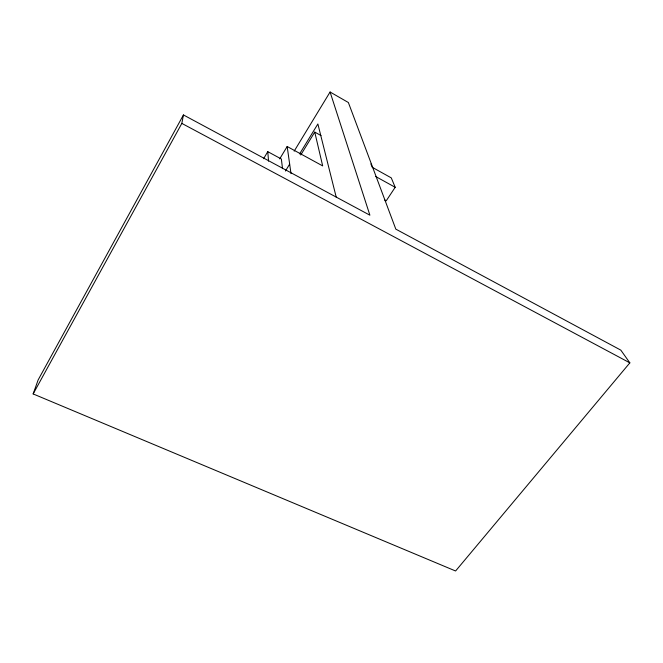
<?xml version="1.0" encoding="UTF-8"?>
<svg xmlns="http://www.w3.org/2000/svg" width="663" height="663" viewBox="0 0 663 663"><rect width="100%" height="100%" fill="white"/><g stroke="black" fill="none" stroke-linecap="round" stroke-linejoin="round"><path stroke-width="0.99" d="M330.083 92.008L348.365 102.516L395.819 229.141L620.817 350.13L629.85 362.86L455.589 570.992L33.15 393.93L181.836 123.401L183.436 114.939L369.896 215.202L330.083 92.008L294.173 151.164M33.15 393.93L38.139 379.932L183.436 114.939M263.584 158.706L267.777 151.661L281.369 159.012L282.521 168.651M279.703 158.896L287.17 146.506L322.682 165.907L314.751 132.086L321.016 135.575M285.438 171.037L289.656 164.109M299.601 153.924L317.875 123.964L336.232 197.184M300.753 155.001L314.751 132.086M372.134 167.242L391.278 177.883L395.189 187.297L386.239 200.798L384.457 199.828M181.836 123.401L629.85 362.86M375.565 176.441L395.189 187.297M370.899 163.927L371.827 166.413M287.17 146.506L291.007 173.631M267.777 151.661L268.556 161.142"/></g></svg>
